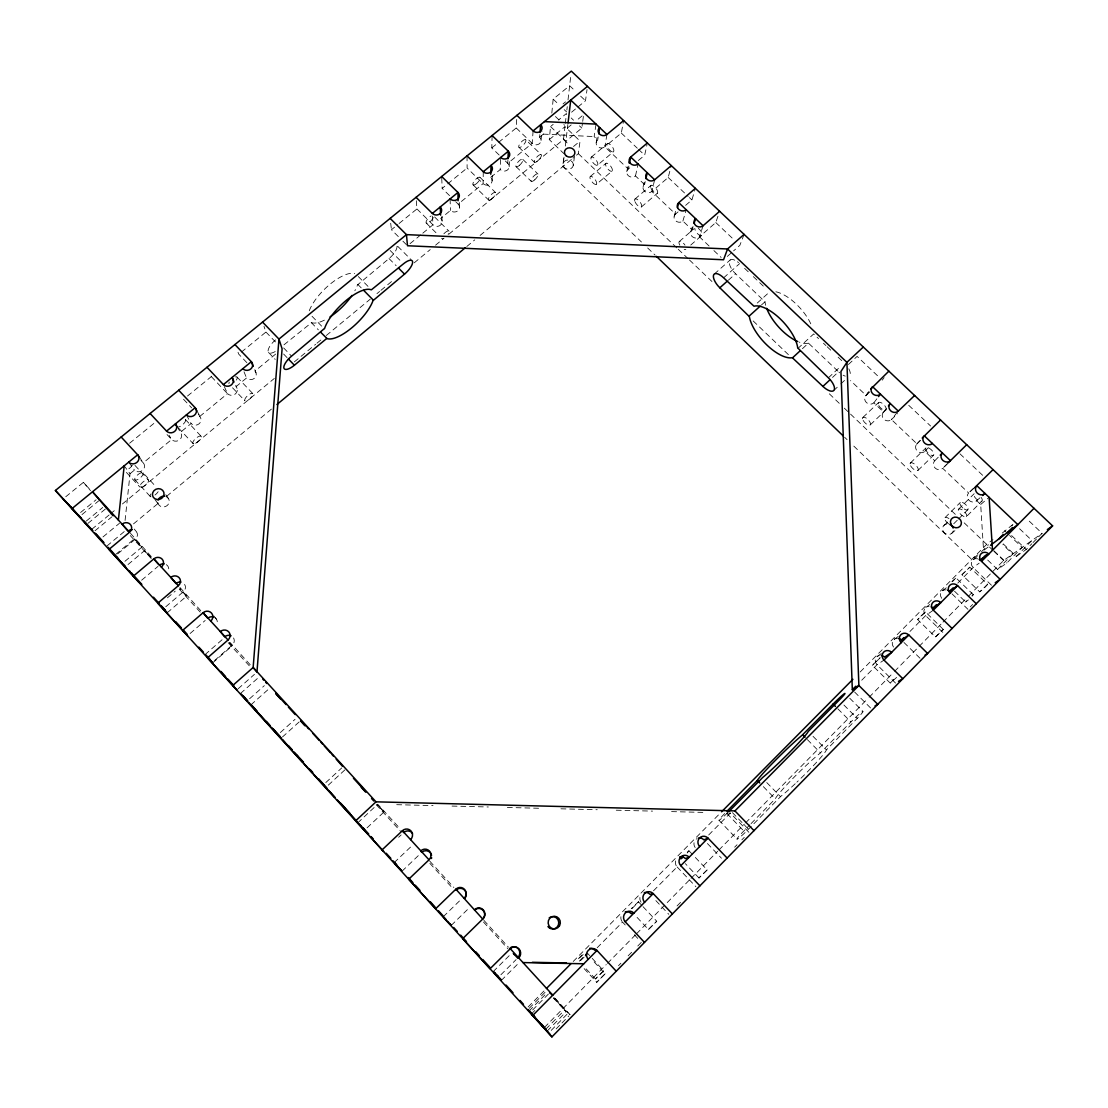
<?xml version="1.0" encoding="UTF-8"?>
<svg xmlns="http://www.w3.org/2000/svg" width="1108" height="1108" viewBox="0 0 1108 1108"><rect width="100%" height="100%" fill="white"/><g stroke="black" fill="none" stroke-linecap="round" stroke-linejoin="round"><path stroke-width="0.75" stroke-dasharray="5 3.75" d="M483.268 171.712L483.102 183.637L458.172 204.121A5.263 4.737 3 0 1 457.881 210.797A5.263 4.737 3 0 1 450.444 210.465L440.762 218.428A5.277 4.764 2 0 1 440.444 225.159A5.277 4.764 2 0 1 432.979 224.813L422.785 233.192M467.022 155.882L467.119 168.014L483.102 183.637A5.221 4.667 4.8 0 0 490.484 183.983A5.221 4.667 4.8 0 0 490.719 177.377L490.802 173.942M499.168 155.037L491.8 147.89L492.063 137.06M492.132 180.743L492.354 172.211M490.719 177.377L500.207 169.579L500.65 157.488M507.907 160.328L507.769 163.361A5.194 4.64 5.7 0 1 507.547 169.926A5.194 4.64 5.7 0 1 500.207 169.579M509.181 166.712L509.472 160.646M491.8 147.89L516.231 127.974L516.91 115.343M631.989 908.671L638.457 901.801L631.255 908.643M533.114 130.896L532.172 143.32L507.769 163.361L505.317 160.979M516.231 127.974L532.172 143.32A5.152 4.571 7.2 0 0 539.457 143.666A5.152 4.571 7.2 0 0 539.638 137.184L539.901 134.068M541.05 140.494L541.867 131.16M539.638 137.184L543.349 134.123L543.626 130.993M943.351 629.496L925.485 611.976L922.452 614.483L917.632 619.552L935.457 636.989L943.365 629.413L935.471 636.906M564.374 154.081L549.277 139.594L550.524 126.561L553.183 124.373M551.826 113.085L553.169 99.152L569.637 85.718L575.745 91.507M125.079 520.455L130.038 473.712L124.193 465.831M448.892 234.176L563.501 139.47L564.955 126.672L580.052 141.09L578.348 153.68L573.03 158.098M565.329 123.376L566.465 113.473L558.501 120.01M566.853 110.066L567.241 106.645M568.03 99.831L570.939 74.374M563.072 163.749L563.778 157.682M564.014 157.197L562.919 166.519L641.435 241.987M565.315 146.062L567.85 124.553M573.279 165.424A5.18 4.612 8.8 0 0 566.271 160.231A5.18 4.612 8.8 0 0 564.969 168.111A5.18 4.612 8.8 0 0 573.279 165.424L574.664 154.829M550.524 126.561L565.883 141.256L581.811 128.085L582.489 123.043M582.725 121.368L583.625 114.65L576.16 120.8M577.919 106.991L585.509 100.759L587.018 89.582M751.072 823.604L775.365 798.743A35.733 2.798 -44.5 0 1 793.051 778.287A35.733 2.798 -44.5 0 1 819.989 753.301L850.916 721.931A12.465 0.969 -44.2 0 1 862.44 711.627A12.465 0.969 -44.2 0 1 857.232 718.358L826.333 749.977A35.733 2.798 -44.5 0 1 796.874 782.165M709.092 246.004L699.467 236.835A5.221 4.695 15.7 0 1 692.126 236.503A5.221 4.695 15.7 0 1 692.084 229.813L682.888 221.06A5.208 4.667 14.6 0 1 675.575 220.727A5.208 4.667 14.6 0 1 675.548 214.079L651.823 191.49A5.18 4.626 12.8 0 1 644.524 191.144A5.18 4.626 12.8 0 1 644.551 184.565L635.493 175.95A5.166 4.598 11.8 0 1 628.208 175.604A5.166 4.598 11.8 0 1 628.264 169.067L604.871 146.81A5.138 4.557 10.2 0 1 597.614 146.464A5.138 4.557 10.2 0 1 597.711 139.982L594.137 136.589L596.035 124.11M596.215 142.558L597.184 136.353M597.711 139.982L598.195 136.88M606.935 134.47L604.871 146.81L621.311 133.071L623.333 122.129M626.782 171.657L628.901 161.159M628.873 166.048L628.264 169.067L630.784 166.934M635.493 175.95L638.056 164.012M638.36 160.522L644.676 155.189L647.03 144.511M925.471 612.059L917.632 619.552M643.069 187.183L644.357 181.532M644.551 184.565L645.23 181.615M654.648 179.759L651.823 191.49L668.207 177.488L670.894 167.073M674.218 216.115L676.503 207.985M682.888 221.06L686.226 209.744M685.617 205.368L691.918 199.939L694.868 190.008M896.621 677.39L890.25 683.11L896.15 676.891M397.01 246.281A11.592 4.307 -45.7 0 1 389.019 258.566L357.482 284.936A33.198 12.534 -44.5 0 1 354.851 290.753M690.755 231.863L693.234 223.899M692.084 229.813L693.082 226.614M605.12 973.821L596.727 982.284L605.12 973.821L592.503 960.151M703.068 225.741L699.467 236.835L715.796 222.556L719.092 212.888M603.638 970.746L595.439 978.918L603.638 970.746L586.908 952.631M744.091 234.384L739.853 245.339L733.579 250.879M707.181 869.946L699.01 877.924L707.167 869.877L693.525 855.57M890.25 683.11L872.328 665.312L879.918 657.82M971.938 595.619L973.323 594.65L972.131 596.215M968.378 599.899L965.677 602.004L968.157 599.123M648.457 929.446L656.725 921.247L648.457 929.543L634.759 914.931M973.323 594.65L955.996 577.905L952.492 581.686M961.979 574.692L969.805 567.213L987.602 584.345L984.015 588.334L979.735 591.88L961.979 574.747L969.805 567.213M880.181 657.82L872.439 665.326M865.653 395.888L868.395 392.121M868.838 391.65L866.096 395.418A5.401 4.917 28.7 0 0 866.387 402.523A5.401 4.917 28.7 0 0 873.866 402.813L883.616 412.093A5.429 4.931 30.1 0 0 883.935 419.253A5.429 4.931 30.1 0 0 891.441 419.544L916.981 443.851A5.471 4.958 32.6 0 0 917.341 451.081A5.471 4.958 32.6 0 0 924.875 451.358L934.778 460.789A5.498 4.986 34 0 0 935.166 468.061A5.498 4.986 34 0 0 942.714 468.338L968.655 493.018A5.54 5.014 36.4 0 0 969.098 500.387A5.54 5.014 36.4 0 0 976.674 500.664L980.691 504.486L983.516 549.928M882.217 380.183L884.115 377.606M873.866 402.813L878.547 396.609M883.187 412.578L886.497 408.436M897.3 412.301L891.441 419.544L897.619 413.616M579.346 961.121L583.265 957.021M916.538 444.336L922.784 437.411M687.182 853.008L688.968 850.805L686.198 853.091M924.875 451.358L931.246 444.543M584.096 957.173L579.927 961.259M583.182 954.542L577.628 959.611L582.891 953.905M934.778 460.789L940.207 455.194M547.297 1030.952L566.299 1011.618L553.806 997.948M987.699 560.039L997.56 569.484L1006.77 563.058L1022.158 547.394L1009.623 535.469M795.198 783.758A35.733 2.798 -44.5 0 1 780.946 796.223L748.454 829.213A12.784 1.011 -44.7 0 1 737.305 839.102A12.784 1.011 -44.7 0 1 743.814 831L749.867 824.837M551.216 1030.385L568.155 1013.114L570.094 1014.679L554.512 997.629M1003.197 543.862L1016.327 556.396L1031.936 540.482L1018.834 528.031M556.147 1028.889L560.8 1024.152M561.964 1022.975L568.93 1015.856M1016.327 556.396L1026.216 549.485L1031.88 543.709M1033.016 542.546L1037.545 537.934M1038.681 536.771L1042.088 533.308L1027.504 519.5M618.486 965.677L620.895 963.212M628.139 955.83L631.754 952.146M637.793 945.997L641.407 942.299M677.057 905.942L680.589 902.327M734.659 847.191L737.055 844.739M741.861 839.836L744.271 837.385M970.276 606.879L972.63 604.469M544.485 1027.379L606.27 964.556M607.475 963.323L635.341 935M636.546 933.767L689.841 879.572M691.06 878.339L717.707 851.235M718.912 850.002L744.354 824.13M745.559 822.898L867.91 698.497M869.115 697.264L893.339 672.625M894.558 671.393L941.8 623.347M943.005 622.114L967.229 597.475M968.447 596.256L1003.571 560.523L1042.088 533.308M545.87 1029.138L564.512 1010.164L566.299 1011.618M997.56 569.484L1012.698 554.069L1002.865 544.679M528.128 1006.964L545.219 989.721M573.196 961.495L720.339 813.05M860.196 671.96L986.674 544.36L992.962 539.568M529.195 1008.322L545.51 991.84M981.48 551.784L988.488 544.707M529.098 1010.939L546.937 992.934M1002.241 533.087L1014.069 523.502L1011.659 525.926M532.657 1009.97L548.405 994.056M531.397 1013.972L534.887 1010.454M597.17 947.755L622.53 922.105L626.075 925.886M653.512 890.777L677.099 866.927A6.08 5.845 70.1 0 1 677.071 858.368M708.691 834.975L730.338 813.078L749.077 832.482M861.733 680.215L877.037 664.745L883.99 660.091M909.931 631.491L925.637 615.605L933.338 610.176M957.783 583.099L973.129 567.587L979.14 563.169M500.885 974.763L516.106 959.611M953.753 523.738L957.27 520.234M958.434 519.07L967.81 509.735M501.287 980.455L519.32 962.464M966.384 516.633A5.388 2.258 42.5 0 0 962.049 509.763A5.388 2.258 42.5 0 0 959.043 512.312A5.388 2.258 42.5 0 0 966.384 516.633L981.937 501.107M947.146 463.933L942.714 468.338L947.645 463.518M973.558 488.143L968.655 493.018L974.514 487.797M945.041 517.602L960.29 502.464M493.226 971.577L511.259 953.656M958.586 509.181L974.167 493.711M451.247 925.388L469.321 907.771M917.992 470.401L933.629 455.166A5.291 2.313 43.6 0 0 929.28 448.241A5.291 2.313 43.6 0 0 926.496 451.136A5.291 2.313 43.6 0 0 933.629 455.166M443.311 916.662L461.399 899.1M910.319 463.061L925.969 447.867M916.981 443.851L920.679 440.264M951.869 581.478L955.996 577.947M401.996 871.207L420.126 853.922M870.306 424.835L885.998 409.863M394.185 862.606L412.328 845.376M862.952 417.397L878.658 402.467M398.645 837.288L401.151 834.933M869.808 391.9L866.096 395.418L850.515 380.598M367.067 827.828L383.991 811.97L377.87 805.017M833.604 390.667L839.656 384.988M840.875 383.867L844.504 380.459M832.537 377.413L838.562 371.789A11.634 5.125 46.2 0 0 839.67 372.787M357.704 822.884L377.703 804.2L400.265 828.867M848.396 364.518L857.093 356.388L878.45 376.609M828.382 377.814L840.598 366.416M325.821 782.553L341.721 767.927M797.774 348.577L813.674 333.951L818.563 338.605M328.3 785.156L345.142 769.658M802.441 348.688L808.466 343.148L838.562 371.789M280.338 732.554L295.06 719.3M757.249 303.066L769.52 292.013M282.457 736.986L299.16 721.931M761.39 305.046L765.019 301.778L735.601 273.759A11.454 4.972 49.1 0 1 729.244 262.541A11.454 4.972 49.1 0 1 735.255 260.408M249.591 698.746L264.327 685.658M723.635 277.817L739.632 263.607M250.907 704.854L268.925 688.844M728.316 280.227L735.601 273.759M240.464 693.497L257.541 678.387M714.328 274.022L730.255 259.923M238.109 688.788L254.452 674.356M727.305 256.433L732.333 252.001M214.633 660.479L232.237 645.105A5.928 5.595 -29.8 0 0 232.902 637.072M212.681 662.889L232.154 645.867L229.425 642.765M690.741 245.062L701.766 235.436M205.077 654.551L223.304 638.679M679.301 241.544L694.024 228.719M943.974 525.358L948.462 521.439M190.105 633.513L205.202 620.452M675.548 214.079L678.068 211.891M976.176 501.093L982.131 495.941M167.169 612.807L186.67 596.118L179.939 588.639M641.394 206.947L657.349 193.291M167.405 597.821L175.23 591.16M634.967 199.066L650.964 185.424M165.771 606.755L183.402 591.686A5.886 5.485 -26.8 0 0 183.028 582.891M980.691 504.486L987.907 498.351M141.63 580.218L158.028 566.368M596.298 184.357A4.958 1.939 51.9 0 0 593.265 177.557A4.958 1.939 51.9 0 0 590.37 179.302A4.958 1.939 51.9 0 0 596.298 184.357L611.935 171.186A4.944 1.994 52 0 0 608.985 164.344A4.944 1.994 52 0 0 606.007 166.158A4.944 1.994 52 0 0 611.935 171.186M128.029 564.526L144.552 550.648L150.937 557.767M590.315 176.463L606.007 163.292M951.495 533.53L954.916 530.663M117.697 553.889L135.356 539.139A5.859 5.388 -24.6 0 0 134.414 530.15M124.941 561.299L141.866 547.117L134.359 538.834L114.775 555.191M597.434 165.217A5.083 2.022 52.2 0 0 594.345 158.181A5.083 2.022 52.2 0 0 591.367 160.064A5.083 2.022 52.2 0 0 597.434 165.217L613.43 151.796A5.069 2.091 52.4 0 0 610.411 144.732A5.069 2.091 52.4 0 0 607.364 146.699A5.069 2.091 52.4 0 0 613.43 151.796M591.312 157.101L607.364 143.694M106.936 545.995L124.359 531.494M133.5 523.89L160.051 501.786M166.699 496.259L271.599 408.963M466.8 246.502L474.764 239.868M480.083 235.45L571.922 159.026M94.983 530.801L111.783 516.896M102.975 536.951L119.456 523.281M573.515 146.505L580.052 141.09M88.017 523.322L106.479 508.115M571.174 124.913L567.448 127.988L563.847 124.553M91.77 529.305L109.096 514.985M110.426 513.89L117.088 508.378M122.42 503.974L274.327 378.437M294.326 361.914L315.642 344.297M316.971 343.203L320.974 339.893M326.306 335.489L370.28 299.146M376.942 293.648L379.601 291.446M380.93 290.338L392.924 280.421M414.254 262.804L430.236 249.591M435.569 245.187L443.56 238.58M130.038 473.712L134.456 470.083A5.762 5.263 -20.5 0 0 142.475 470.388A5.762 5.263 -20.5 0 0 143.251 462.853L171.657 439.516A5.692 5.208 -17.6 0 0 179.607 439.821A5.692 5.208 -17.6 0 0 180.327 432.397L191.13 423.519A5.651 5.18 -16.1 0 0 199.052 423.824A5.651 5.18 -16.1 0 0 199.731 416.456L198.207 413.533M199.731 416.456L227.5 393.645A5.582 5.125 -13.1 0 0 235.353 393.949A5.582 5.125 -13.1 0 0 235.976 386.678L246.53 377.994A5.554 5.097 -11.6 0 0 254.341 378.313A5.554 5.097 -11.6 0 0 254.951 371.083L275.629 354.089M410.043 243.663L421.511 234.245M81.978 514.597L99.623 500.096M571.59 112.199L576.645 108.03M86.285 521.051L102.767 507.464M549.277 139.594L564.955 126.672M283.98 344.81L311.57 322.65A33.198 12.534 -44.5 0 0 326.832 318.855M80.593 512.492L96.119 499.75M563.044 103.903L565.537 101.867M129.608 443.228L155.439 422.162M187.501 396.027L211.323 376.609L209.869 373.493M241.378 352.095L265.948 332.054L263.995 326.361M398.326 236.586L391.443 229.73L397.814 224.522M399.088 223.484L416.94 208.941L416.054 197.321M449.557 195.631L442.161 188.374L467.119 168.014M65.746 496.758L83.405 482.354L90.344 489.958M977.865 554.803L971.716 559.443L852.066 444.433M984.126 550.08L989.209 546.258M973.184 559.582L979.181 555.08M942.299 590.758L947.589 586.866M925.762 607.447L930.886 603.735M894.17 639.33L898.976 635.95M877.245 656.407L882.799 652.57M808.466 343.148L807.995 343.272A32.672 14.321 47.7 0 1 799.214 342.123M595.467 978.973L584.332 966.91M987.602 584.345L979.735 591.88M396.719 804.685L433.02 805.599M452.036 806.07L488.337 806.984M507.353 807.469L541.923 808.341M560.939 808.812L597.24 809.726M616.256 810.211L652.557 811.125M671.573 811.61L706.142 812.469M726.89 812.995L730.338 813.078M543.349 134.123L594.137 136.589M699.01 878.007L685.367 863.672M186.629 596.09L179.912 588.722M232.154 645.867L229.287 642.792M383.991 811.97L377.246 804.782M621.311 133.071L637.294 148.209M638.527 149.372L644.676 155.189M668.207 177.488L688.165 196.393M689.411 197.57L691.918 199.939M715.796 222.556L733.842 239.647M908.74 405.306L930.595 426.012M959.957 453.809L983.392 476.011M580.62 96.133L585.509 100.759M744.618 268.344L748.343 271.889M753.329 276.626L763.301 286.099M823.466 343.245L825.903 345.571M827.136 346.735L832.025 351.388M838.133 357.191L841.803 360.682M713.912 250.588L721.142 257.458M553.169 99.152L559.277 104.969M564.166 109.623L566.617 111.95M1011.618 535.579L1026.216 549.485M571.188 117.96L573.542 120.218M579.442 125.827L581.811 128.085M1004.61 530.69L1008.377 534.278M555.44 116.52L559.041 119.955M993.89 550.731L1006.77 563.058M563.501 139.47L569.678 145.383M578.348 153.68L676.988 248.053M678.235 249.258L688.234 258.815M689.481 260.006L711.959 281.515M753.163 320.946L789.381 355.585M829.338 393.825L839.324 403.381M844.324 408.159L849.31 412.938M850.556 414.129L956.703 515.677M964.195 522.851L992.699 550.136M993.918 551.285L1003.571 560.523M647.668 247.97L655.147 255.159M844.601 437.244L847.08 439.641M991.48 585.246L973.129 567.587A5.637 5.125 40 0 1 977.838 558.834M525.746 139.76A5.083 1.787 -48.3 0 1 521.674 146.533A5.083 1.787 -48.3 0 1 519.555 144.262A5.083 1.787 -48.3 0 1 525.746 139.76L541.272 154.718A5.097 1.717 -48.1 0 1 537.145 161.436A5.097 1.717 -48.1 0 1 535.109 159.247A5.097 1.717 -48.1 0 1 541.272 154.718M518.918 147.281L534.416 162.225M522.796 159.372L537.962 174.025M516.065 166.629L531.203 181.297M954.556 591.243L965.677 602.004M951.98 593.833L967.907 609.289M479.958 177.308L495.525 192.501M942.839 632.405L925.637 615.605A5.706 5.249 42.1 0 1 929.058 606.422M473.102 184.856L488.642 200.049M455.707 201.698L458.172 204.121M903.948 642.46L919.959 658.194M434.613 216.96L449.017 231.198M416.94 208.941L432.979 224.813L432.342 213.428M895.555 683.082L877.037 664.745A5.775 5.374 44.8 0 1 879.156 655.507M426.192 223.013L436.981 233.705M402.91 241.17L407.495 245.754M854.642 692.057L870.874 708.261M397.772 246.35L411.013 259.591M849.753 698.248L862.966 711.447M390.154 250.491L401.054 261.405M843.922 705.034L857.232 718.358M389.019 258.566L396.179 265.74M837.842 708.815L850.916 721.931M141.81 547.061L134.373 538.848M358.327 276.571L370.46 288.842M813.023 736.335L826.346 749.825M357.69 284.299L361.277 287.928M807.4 739.632L820.502 752.9M312.027 316.279L324.436 329.007M766.764 782.567L780.447 796.597M311.182 322.483L318.37 329.852M763.357 786.652L775.309 798.923M283.648 347.94L291.556 356.139M732.443 812.635L748.454 829.213M265.948 332.054L277.485 344.006M283.606 354.034L287.194 357.759M727.028 813.618L743.814 831M268.496 352.413L275.213 359.408M724.701 813.521A12.756 0.789 -44.7 0 0 719.023 820.308L737.055 839.144M246.862 362.648L238.788 354.2L237.126 350.073M707.403 843.52L721.474 858.215M237.057 377.066L252.79 393.575A5.346 1.967 -42.3 0 1 247.984 400.237A5.346 1.967 -42.3 0 1 245.727 397.703A5.346 1.967 -42.3 0 1 252.79 393.575M688.968 850.805L692.375 854.379M232.528 387.786L244.882 400.777M211.323 376.609L227.5 393.645L223.401 384.573M677.099 866.927L695.893 886.719M183.54 399.254L191.642 407.855M655.867 900.596L668.817 914.335M185.396 419.516L201.157 436.303M638.457 901.801L641.892 905.444M643.028 906.663L656.725 921.247M178.388 427.91L193.027 443.519M167.031 434.558L171.657 439.516L169.108 435.319M634.33 934.723L639.053 939.778M140.938 460.346L143.251 462.853M143.154 472.894A5.388 1.994 -40 0 1 137.918 479.445A5.388 1.994 -40 0 1 135.91 476.62A5.388 1.994 -40 0 1 143.154 472.894L155.272 485.996M134.968 465.402L148.5 480.041A5.54 2.022 -40.1 0 1 143.098 486.758A5.54 2.022 -40.1 0 1 141.076 483.905A5.54 2.022 -40.1 0 1 148.5 480.041M134.844 479.75L150.259 496.467M126.423 472.424L139.954 487.104M584.138 968.627L596.727 982.284M151.311 556.576L129.525 532.269M200.77 610.688L178.36 585.689M250.214 664.758L230.132 642.543M429.793 861.179L453.878 887.508M483.933 920.388L508.434 947.188M554.249 997.906L568.155 1013.114M553.363 997.976L564.512 1010.164M130.259 535.566L151.256 558.529M179.233 589.137L200.216 612.101M228.193 642.709L250.339 666.947M376.249 804.699L400.736 831.485M429.876 863.367L453.2 888.879M483.504 922.05L507.99 948.822M147.946 554.499L144.608 550.745M148.472 554.886L150.979 557.684M83.405 482.354L90.537 490.664M134.22 529.07L136.159 531.397M213.706 615.785L216.392 619.109M155.092 499.736L158.679 504.666M128.694 462.147L134.456 470.083M165.785 494.708L168.388 498.448M139.026 456.69L143.694 463.393M177.017 426.441L181.116 433.519M186.393 414.891L191.13 423.519M196.712 410.292L200.52 417.564M235.727 385.335L237.043 388.382M244.023 371.803L246.53 377.994M254.812 369.67L256.003 372.787M390.695 223.248L391.443 229.73M765.019 301.778L765.088 302.429A32.672 14.321 47.7 0 0 765.683 305.282M441.926 216.337L442.134 221.24M441.746 178.194L442.161 188.374M450.097 198.886L450.444 210.465M459.474 202.556L459.571 207.528M166.214 496.675A5.789 5.332 -21.6 0 1 168.887 503.171A5.789 5.332 -21.6 0 1 162.239 506.882A5.789 5.332 -21.6 0 1 157.835 501.342M214.814 617.613A5.914 5.554 -28.6 0 1 217.182 623.305M166.338 564.651A5.872 5.457 -25.9 0 1 167.71 572.282M622.031 921.482A6.205 5.942 80.5 0 1 622.087 913.934M641.061 902.231A6.163 5.914 76.9 0 1 641.089 894.752M695.159 847.537A6.052 5.803 66.6 0 1 695.118 840.224M696.198 839.144A6.052 5.803 66.6 0 1 696.821 838.728M953.268 530.787A5.582 5.083 37.5 0 1 947.091 534.333A5.582 5.083 37.5 0 1 942.617 528.114A5.582 5.083 37.5 0 1 948.406 524.029M941.703 598.306A5.678 5.208 41.3 0 1 946.287 589.816M893.491 647.044A5.748 5.318 43.8 0 1 897.494 638.291M309.284 310.766A33.198 12.534 -44.5 0 1 330.267 284.05A33.198 12.534 -44.5 0 1 354.712 273.593M275.241 351.541A11.869 4.515 -43.2 0 1 268.067 350.807A11.869 4.515 -43.2 0 1 275.726 339.754M132.337 465.194A5.526 2.091 -39.9 0 1 125.813 470.277M185.548 419.752A5.429 2.064 -41 0 1 183.526 423.865A5.429 2.064 -41 0 1 178.526 426.968M235.408 376.886A5.332 2.036 -42.2 0 1 235.45 381.18M228.927 383.742A5.332 2.036 -42.2 0 1 229.328 382.135M433.339 217.459A5.125 1.884 -46.5 0 1 428.477 222.819A5.125 1.884 -46.5 0 1 426.261 221.309A5.125 1.884 -46.5 0 1 431.123 215.949M443.865 233.816A5.138 1.8 -46.4 0 1 448.477 230.907A5.138 1.8 -46.4 0 1 448.117 234.314M444.045 238.22A5.138 1.8 -46.4 0 1 441.663 238.234M158.139 491.689A5.401 1.911 -40.3 0 1 154.995 495.013M151.007 496.799A5.401 1.911 -40.3 0 1 150.993 493.877M775.849 291.792A32.672 14.321 47.7 0 1 810.89 324.062M737.443 261.779A11.454 4.972 49.1 0 1 738.537 262.638M848.811 368.812A11.634 5.125 46.2 0 1 848.756 376.277M845.293 376.138A11.634 5.125 46.2 0 1 843.105 375.183M698.317 228.373A5.069 2.174 50.2 0 1 702.167 234.342A5.069 2.174 50.2 0 1 698.4 234.467A5.069 2.174 50.2 0 1 694.868 228.483M981.189 497.409A5.374 2.327 42.3 0 1 979.555 501.107A5.374 2.327 42.3 0 1 973.78 494.584M685.852 249.342A5.097 2.105 50.1 0 1 684.19 249.355M679.855 245.214A5.097 2.105 50.1 0 1 680.007 241.295A5.097 2.105 50.1 0 1 684.993 245.131M948.683 523.904A5.263 2.161 42.7 0 1 947.631 523.087L947.118 522.616A5.263 2.161 42.7 0 1 944.792 517.935A5.263 2.161 42.7 0 1 948.933 518.572M727.776 812.635A12.756 0.789 -44.7 0 1 719.023 820.308M534.762 179.801L534.291 180.189A4.972 1.648 -47.8 0 1 531.563 179.039A4.972 1.648 -47.8 0 1 537.643 173.845A4.972 1.648 -47.8 0 1 534.762 179.801M519.652 165.175L519.195 165.577A4.958 1.704 -48 0 1 516.383 164.344A4.958 1.704 -48 0 1 522.464 159.164A4.958 1.704 -48 0 1 519.652 165.175M962.824 507.976L962.326 507.506A5.235 2.216 42.5 0 1 961.522 502.215A5.235 2.216 42.5 0 1 968.129 508.267A5.235 2.216 42.5 0 1 962.824 507.976M475.54 184.316A5.097 1.828 -47.4 0 0 480.11 177.488A5.097 1.828 -47.4 0 0 473.919 181.421A5.097 1.828 -47.4 0 0 475.54 184.316M195.687 443.255A5.443 1.994 -41.2 0 0 201.31 436.524A5.443 1.994 -41.2 0 0 194.26 439.945A5.443 1.994 -41.2 0 0 195.687 443.255M491.038 199.468A5.111 1.759 -47.3 0 0 495.664 192.681A5.111 1.759 -47.3 0 0 489.514 196.656A5.111 1.759 -47.3 0 0 491.038 199.468M650.936 188.055A5.069 2.133 51.4 0 0 657.099 193.443A5.069 2.133 51.4 0 0 654.426 186.559A5.069 2.133 51.4 0 0 650.936 188.055M878.796 405.514A5.221 2.299 45 0 0 885.791 410.071A5.221 2.299 45 0 0 882.106 403.215A5.221 2.299 45 0 0 878.796 405.514M634.981 201.67A5.083 2.064 51.2 0 0 641.158 207.099A5.083 2.064 51.2 0 0 638.402 200.243A5.083 2.064 51.2 0 0 634.981 201.67M863.132 420.403A5.235 2.23 45.1 0 0 870.099 425.029A5.235 2.23 45.1 0 0 866.359 418.187A5.235 2.23 45.1 0 0 863.132 420.403M910.596 465.776A5.305 2.244 43.8 0 0 917.756 470.581A5.305 2.244 43.8 0 0 914.142 463.823A5.305 2.244 43.8 0 0 910.596 465.776"/><path stroke-width="1.5" d="M490.802 173.942L491.01 165.383A5.305 4.737 4.9 0 1 490.761 172.072A5.305 4.737 4.9 0 1 483.268 171.712L467.022 155.882M507.976 158.804L508.323 151.2L492.104 135.508M540.025 132.503L540.69 124.692A5.235 4.64 7.2 0 1 540.51 131.256A5.235 4.64 7.2 0 1 533.114 130.896L516.91 115.343M118.376 520.081L124.193 465.831M568.058 122.85L570.731 100.08L606.935 134.47L623.624 120.564M598.694 133.777L599.663 127.558A5.221 4.626 10.2 0 0 599.58 134.11A5.221 4.626 10.2 0 0 606.935 134.47M629.482 163.042L630.701 157.031L647.363 142.987M645.909 178.665L647.252 172.751A5.263 4.695 12.8 0 0 647.238 179.413A5.263 4.695 12.8 0 0 654.648 179.759L671.282 165.591M677.39 207.556L678.761 202.667L695.367 188.346M694.079 223.414L695.561 218.622A5.305 4.751 15.7 0 0 695.616 225.395A5.305 4.751 15.7 0 0 703.068 225.741L719.646 211.282M326.749 338.452L294.396 365.224A11.897 4.349 -43.3 0 1 283.911 368.161A11.897 4.349 -43.3 0 1 291.556 356.139L324.63 328.37A33.282 12.049 -44.5 0 1 346.264 300.351A33.282 12.049 -44.5 0 1 371.319 289.867L403.478 263.829A11.62 4.155 -45.6 0 1 412.619 261.848A11.62 4.155 -45.6 0 1 404.531 274.119L373.008 300.656A33.282 12.049 -44.5 0 1 351.735 327.843A33.282 12.049 -44.5 0 1 327.123 338.619L320.752 332.317M727.042 811.153L757.443 780.351A35.636 2.161 -44.5 0 1 775.434 760.296A35.636 2.161 -44.5 0 1 802.137 735.213L833.077 704.051A12.437 0.748 -44.3 0 1 844.462 693.65A12.437 0.748 -44.3 0 1 839.088 700.187L808.134 731.571A35.636 2.161 -44.5 0 1 790.129 751.778A35.636 2.161 -44.5 0 1 762.692 777.497L730.158 810.267A12.756 0.789 -44.7 0 1 728.981 811.444M870.666 389.13L888.851 371.166M878.547 396.609L880.417 394.129A5.498 4.986 28.6 0 1 872.799 393.825A5.498 4.986 28.6 0 1 872.495 386.623L898.283 411.096L914.612 395.501M888.408 405.985L890.333 403.547A5.512 5 29.9 0 0 890.666 410.805A5.512 5 29.9 0 0 898.283 411.096M585.495 955.678L586.783 953.96L585.647 954.791M922.188 438.076L940.553 420.015M683.096 856.179L680.824 858.825L683.096 857.066M940.207 455.194L942.382 452.964A5.595 5.055 33.8 0 0 942.797 460.346A5.595 5.055 33.8 0 0 950.456 460.637L966.702 444.724M551.95 1036.866L1052.6 525.871L571.312 71.134L55.4 490.47L551.95 1036.866L528.017 1009.499M644.496 942.423L625.272 921.842L653.194 893.588L672.39 913.948M699.924 885.832L680.783 865.694L708.026 838.133L727.139 858.063M367.87 834.061L355.64 820.848L376 801.832L734.936 810.904L858.88 685.492L846.914 362.33L727.554 248.981L406.456 234.633L278.953 339.076L253.15 667.487L256.959 672.14L282.097 348.785L278.953 339.076L262.541 322.096M898.477 681.337L902.84 678.733L883.99 660.091L908.809 634.981L927.618 653.443L925.055 655.036M952.104 628.458L933.338 610.176L957.575 585.647L976.3 603.749M995.233 582.711L1000.219 579.346L981.536 561.396L1034.013 508.309M546.438 988.488L570.759 963.96M721.557 811.818L852.897 679.315M998.419 539.305L1003.239 534.444M1007.975 532.103L1012.504 527.519M863.312 347.026L846.914 362.33L840.944 371.471L852.329 689.744L855.861 686.171M898.934 638.527A5.748 5.318 43.8 0 1 901.483 640.036L903.893 637.599M931.177 606.907A5.706 5.249 42.1 0 1 933.019 608.154L936.454 604.663M947.686 590.232A5.678 5.208 41.3 0 1 949.514 591.464L953.06 587.877M979.167 559.401A5.637 5.125 40 0 1 980.345 560.288L982.741 557.864M948.24 462.839L950.456 460.637L924.266 435.776A5.568 5.028 32.5 0 0 924.654 443.117A5.568 5.028 32.5 0 0 932.313 443.408M514.708 946.772A6.302 6.039 -83.8 0 1 517.907 957.547L518.738 957.935A6.413 6.149 -83.9 0 0 518.987 948.877A6.413 6.149 -83.9 0 0 510.289 948.697L490.055 968.766L462.701 938.656L482.963 918.809A6.343 6.122 -78.4 0 0 483.254 909.862A6.343 6.122 -78.4 0 0 474.598 909.668M993.059 469.626L974.514 487.797M431.594 855.307A6.136 5.955 -66.4 0 0 421.719 852.343L420.805 850.833A6.246 6.066 -66.1 0 1 429.405 851.041A6.246 6.066 -66.1 0 1 429.018 859.822L408.7 879.24L436.247 909.308L435.582 908.823L455.873 889.184A6.302 6.094 -74.6 0 1 464.515 889.378A6.302 6.094 -74.6 0 1 464.183 898.269M822.912 386.401A11.676 4.972 46.2 0 0 834.075 390.141A11.676 4.972 46.2 0 0 828.382 377.814L797.718 347.94A32.797 13.892 47.7 0 0 780.018 318.688A32.797 13.892 47.7 0 0 754.008 306.224L723.635 277.817A11.496 4.82 49.1 0 0 713.594 275.019A11.496 4.82 49.1 0 0 719.826 287.789L749.368 316.611A32.797 13.892 47.7 0 0 766.888 345.017A32.797 13.892 47.7 0 0 792.317 357.704L822.912 386.401L830.127 379.656M792.788 357.579L800.031 350.917M749.285 315.96L760.185 306.14M719.826 287.789L727.111 281.307M744.091 234.384L727.554 248.981L723.552 259.757L407.495 245.754L406.456 234.633L390.141 218.387M231.115 635.798A5.928 5.595 -29.8 0 0 224.675 636.823L220.326 631.574A6.025 5.678 -29.5 0 1 228.705 631.837A6.025 5.678 -29.5 0 1 228.013 639.995L207.528 657.861L236.863 689.91L232.68 685.547L253.15 667.487L376 801.832M982.63 495.511L985.012 493.448A5.637 5.083 36.2 0 1 977.325 493.171A5.637 5.083 36.2 0 1 976.854 485.706L1017.864 524.638L990.524 545.261M180.95 582.115A5.886 5.485 -26.8 0 0 175.964 583.542L170.798 577.406A5.997 5.582 -26.5 0 1 179.122 577.683A5.997 5.582 -26.5 0 1 178.36 585.689L157.835 603.181L187.584 635.687L182.571 630.41L203.096 612.724A6.011 5.651 -28.3 0 1 211.448 612.987A6.011 5.651 -28.3 0 1 210.742 621.089M132.268 529.666A5.859 5.388 -24.6 0 0 128.029 531.12L122.088 524.139A5.955 5.471 -24.3 0 1 130.356 524.43A5.955 5.471 -24.3 0 1 129.525 532.269L108.972 549.416L139.109 582.351L133.306 576.188L153.846 558.875A5.983 5.54 -25.7 0 1 162.156 559.152A5.983 5.54 -25.7 0 1 161.366 567.102M276.917 404.545L465.471 247.61M71.923 508.641L137.655 454.806L121.16 437.009M150.092 413.492L166.574 431.123L195.147 407.716L178.693 390.251M206.961 367.274L223.401 384.573L251.336 361.693L234.91 344.56M416.054 197.321L432.342 213.428L457.95 192.46L441.676 176.491M483.268 171.712L508.323 151.2A5.277 4.695 5.7 0 1 508.101 157.835A5.277 4.695 5.7 0 1 500.65 157.488M533.114 130.896L587.448 86.382M983.946 556.659L986.383 554.845M980.345 560.288L988.848 554A5.734 5.208 39.8 0 0 981.065 553.737A5.734 5.208 39.8 0 0 981.536 561.396M949.514 591.464L957.575 585.647A5.775 5.277 41.1 0 0 949.708 585.384A5.775 5.277 41.1 0 0 950.152 593.154M933.019 608.154L940.817 602.6A5.803 5.332 41.8 0 0 932.922 602.337A5.803 5.332 41.8 0 0 933.338 610.176M1047.337 529.596L1052.6 525.871M901.483 640.036L908.809 634.981A5.845 5.401 43.5 0 0 900.846 634.732A5.845 5.401 43.5 0 0 901.206 642.682M852.329 689.744L858.88 685.492L877.771 704.314L875.015 705.893M532.311 962.298L566.451 962.977M522.976 962.575L583.819 963.78M544.457 121.603L596.035 124.11M549.61 992.837L552.795 995.178L510.289 948.697M654.648 179.759L630.701 157.031A5.249 4.667 11.8 0 0 630.66 163.652A5.249 4.667 11.8 0 0 638.056 164.012M703.068 225.741L678.761 202.667A5.291 4.737 14.6 0 0 678.788 209.398A5.291 4.737 14.6 0 0 686.226 209.744M656.393 256.363L843.354 436.053M398.561 268.136L404.531 274.119M833.077 704.051L835.46 706.433M363.659 290.338L373.216 300.019M802.635 734.812L805.017 737.222M757.373 780.517L759.769 782.968M497.354 976.176L501.287 980.455M734.936 810.904L754.008 830.64M288.399 359.006L294.396 365.224M300.656 720.339L305.947 725.989M498.309 976.854L496.273 974.625M513.392 953.42L517.699 958.088M55.4 490.47L92.532 530.621M103.695 542.532L94.928 533.003M450.665 924.778L451.247 925.388L449.765 923.726M616.256 971.245L596.99 950.456L594.747 950.193A6.288 6.011 86.6 0 0 589.747 948.31M262.804 679.162L263.69 680.118M307.235 727.374L308.592 728.842M394.864 863.326C391.567 859.822 408.81 878.547 398.312 867.204M282.485 739.562L285.67 743.039M362.233 827.51L364.643 830.1L360.128 825.045M116.132 556.645L116.963 557.559M161.103 606.131L160.397 605.37L161.034 606.118M395.168 863.672L395.944 864.503M450.374 924.46L449.613 923.643M494.002 972.409L495.622 974.181M312.982 733.593L319.339 740.532M286.875 744.341L292.249 750.199M313.675 774.284L334.63 797.206M361.374 826.596L358.327 823.272M129.525 532.269L92.504 491.786L98.598 498.905M178.36 585.689L153.846 558.875L158.195 564.014M228.013 639.995L203.096 612.724L207.722 618.278A5.914 5.554 -28.6 0 1 213.456 617.004M429.018 859.822L402.398 830.695L382.052 849.919L383.673 851.443L370.127 836.54M265.698 682.293L266.779 683.484M275.878 693.442L286.127 704.646M288.399 707.139L295.227 714.605M353.452 778.287L365.128 791.057M276.031 694.051L280.67 699.148M361.208 787.234L365.792 792.262M371.54 798.536L373.839 801.042M163.832 609.206L167.169 612.807L161.519 606.575L163.333 608.652M209.37 659.315L212.681 662.889L206.974 656.67L208.886 658.678M247.596 701.226L240.824 693.927M293.703 751.792L295.199 753.426M312.221 772.678L304.326 764.049M396.387 864.988L397.869 866.608M445.845 919.418L443.325 916.69L446.15 919.834M320.974 742.332L322.608 744.119M129.373 570.952L130.315 571.991L129.456 570.966M248.704 702.43L269.535 725.352M296.709 755.088L298.246 756.764M299.797 758.468L302.927 761.889M357.205 822.039L349.283 813.314M302.692 762.262L250.547 704.688M496.121 974.721L497.16 975.857M324.228 745.919L330.544 752.886M96.105 534.07L103.695 542.421M108.099 547.283L118.584 558.792M123.237 563.917L125.564 566.479M131.381 572.878L141.852 584.401M153.486 597.198L159.303 603.597M161.63 606.159L165.12 609.996M175.59 621.519L181.407 627.917M183.734 630.48L187.224 634.33M198.858 647.127L203.512 652.252M205.839 654.8L210.492 659.925M220.963 671.448L225.617 676.572M227.957 679.135L233.774 685.533M243.081 695.769L247.735 700.893M251.225 704.73L257.042 711.128M266.349 721.377L269.84 725.214M273.33 729.05L280.31 736.737M288.454 745.698L291.944 749.534M295.434 753.371L303.578 762.332M310.559 770.018L312.885 772.581M318.702 778.979L326.846 787.94M340.821 803.3L350.128 813.549M362.925 827.621L368.742 834.019M371.069 836.582L373.396 839.144M386.193 853.229L390.847 858.354M393.174 860.902L396.664 864.752M408.298 877.55L412.952 882.674M415.278 885.223L419.932 890.347M430.403 901.87L435.056 906.995M438.546 910.831L443.2 915.956M453.684 927.479L457.175 931.316M460.665 935.152L466.482 941.551M475.789 951.8L479.279 955.636M482.769 959.473L489.75 967.159M497.894 976.12L501.384 979.957M506.037 985.081L513.018 992.754M519.998 1000.441L523.488 1004.277M529.167 1010.524L534.638 1016.548M541.203 1023.778L545.87 1029.138M78.017 514.611L81.369 518.309M83.612 520.774L92.726 530.58M117.254 557.961L122.337 563.487L119.387 560.205M271.862 727.901L281.169 738.15M329.353 791.167L335.087 797.483M337.386 800.004L356.914 821.499M447.369 921.08L449.336 923.255M493.988 972.021L494.777 972.99M70.746 506.855L81.009 518.142M84.43 521.91L86.701 524.416M247.139 700.921L241.225 694.37M339.145 802.164L345.904 809.602M545.316 1029.013L529.098 1010.939M63.225 498.822L79.457 516.674M550.344 1034.817L531.397 1013.972L532.616 1015.593L596.99 950.456A6.399 6.122 86.3 0 0 588.348 950.29A6.399 6.122 86.3 0 0 588.223 959.334M494.999 973.143L496.896 975.248M309.077 768.661L312.013 771.902M116.797 557.449L115.994 556.562M514.334 954.597L513.53 953.697M332.04 754.548L333.48 756.155M318.536 779.118L324.132 785.35M497.298 975.691L497.949 976.411M336.195 759.188L342.58 766.376M493.808 972.242L501.231 980.386M304.825 725.726L300.836 721.211M99.623 500.096L113.085 515.829M139.525 457.493L137.655 454.806A5.859 5.346 -20.3 0 1 136.852 462.451A5.859 5.346 -20.3 0 1 128.694 462.147M177.045 426.719L175.396 423.893A5.789 5.291 -17.4 0 1 174.648 431.428A5.789 5.291 -17.4 0 1 166.574 431.123M196.684 410.625L195.147 407.716A5.748 5.263 -15.9 0 1 194.44 415.195A5.748 5.263 -15.9 0 1 186.393 414.891M234.01 382.094L232.029 377.496A5.678 5.194 -12.9 0 1 231.378 384.891A5.678 5.194 -12.9 0 1 223.401 384.573M253.136 366.388L251.336 361.693A5.651 5.166 -11.4 0 1 250.713 369.019A5.651 5.166 -11.4 0 1 242.777 368.701M989.112 497.34L992.505 550.302M440.61 215.146L440.25 206.961A5.374 4.834 2.1 0 1 439.931 213.775A5.374 4.834 2.1 0 1 432.342 213.428M458.103 200.783L457.95 192.46A5.346 4.792 3.1 0 1 457.646 199.232A5.346 4.792 3.1 0 1 450.097 198.886M159.289 565.302A5.872 5.457 -25.9 0 1 164.275 563.889M158.167 499.957A5.789 5.332 -21.6 0 1 164.815 496.245M698.234 838.16A6.052 5.803 66.6 0 1 703.885 839.85L708.026 838.133A6.163 5.9 66.1 0 0 699.619 837.925A6.163 5.9 66.1 0 0 699.674 846.567M644.274 892.633A6.163 5.914 76.9 0 1 649.981 894.35L653.194 893.588A6.274 6.025 76.5 0 0 644.662 893.408A6.274 6.025 76.5 0 0 644.634 902.244M474.556 910.139A6.232 6.011 -78.4 0 1 483.06 910.319A6.232 6.011 -78.4 0 1 482.769 919.114L455.873 889.184L456.177 890.029A6.191 5.997 -74.7 0 1 464.377 889.932A6.191 5.997 -74.7 0 1 464.875 898.353M625.286 911.801A6.205 5.942 80.5 0 1 631.02 913.518L633.901 913.117A6.316 6.052 80.1 0 0 625.327 912.937A6.316 6.052 80.1 0 0 625.272 921.842M679.703 856.858A6.08 5.845 70.1 0 1 685.367 858.562L689.19 857.176A6.191 5.942 69.6 0 0 680.741 856.983A6.191 5.942 69.6 0 0 680.783 865.694M431.649 857.689A6.136 5.955 -66.4 0 1 431.455 858.478M510.206 947.936A6.302 6.039 -83.8 0 1 513.129 946.744M412.55 833.382A6.108 5.928 -61.4 0 0 403.644 832.565L402.398 830.695A6.219 6.039 -61 0 1 410.971 830.917A6.219 6.039 -61 0 1 410.569 839.629M549.222 917.812A6.219 5.997 -89.5 0 1 558.737 922.119A6.219 5.997 -89.5 0 1 550.385 928.518M549.679 928.144A6.219 5.997 -89.5 0 1 549.042 927.687M548.46 927.133A6.219 5.997 -89.5 0 1 547.948 926.51M881.317 655.437A5.775 5.374 44.8 0 1 884.6 657.113L891.663 652.335A5.872 5.457 44.5 0 0 883.658 652.086A5.872 5.457 44.5 0 0 883.99 660.091M949.791 524.43A5.582 5.083 37.5 0 1 953.129 528.059M351.942 295.448A33.198 12.534 -44.5 0 1 330.018 316.902M797.746 341.541A32.672 14.321 47.7 0 1 766.681 308.343M132.461 574.318L131.575 573.362L132.489 574.318M206.199 655.756L206.199 655.756M156.921 499.528A5.886 5.415 -21.4 0 0 163.804 492.229A5.886 5.415 -21.4 0 0 153.984 490.622A5.886 5.415 -21.4 0 0 156.921 499.528M559.471 925.845A6.329 6.108 -89.8 0 0 554.36 916.247A6.329 6.108 -89.8 0 0 548.903 925.651A6.329 6.108 -89.8 0 0 559.471 925.845M566.423 156.034A5.263 4.667 8.8 0 0 574.858 153.306A5.263 4.667 8.8 0 0 567.739 148.056A5.263 4.667 8.8 0 0 566.423 156.034M950.692 523.641A5.678 5.166 37.3 0 0 959.999 526.383A5.678 5.166 37.3 0 0 957.049 517.325A5.678 5.166 37.3 0 0 950.692 523.641"/></g></svg>
